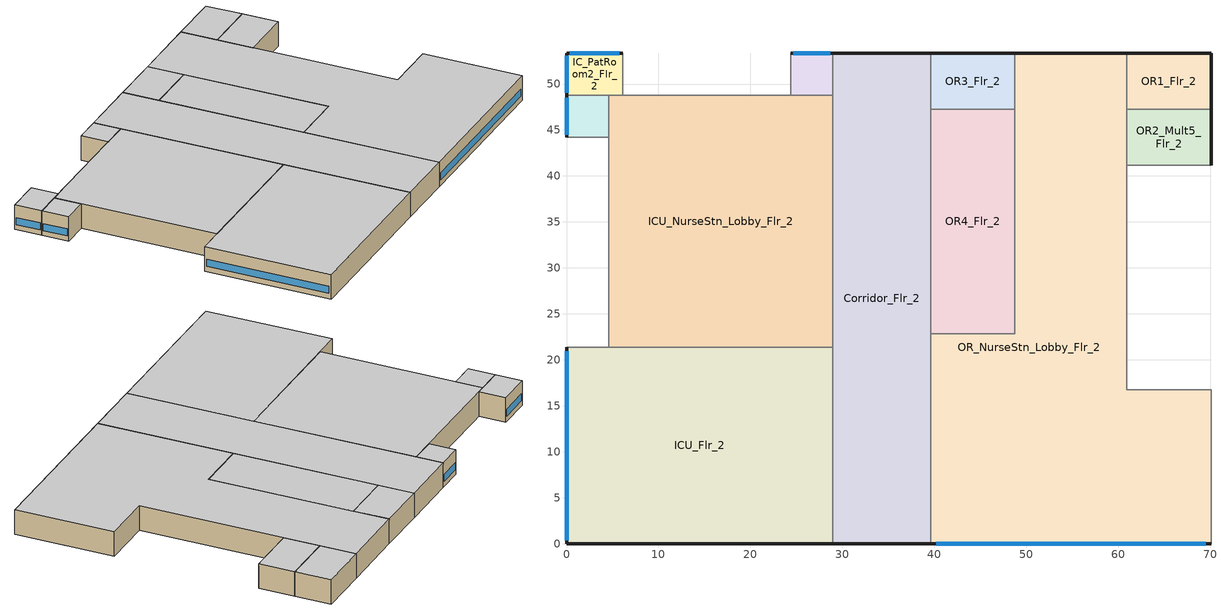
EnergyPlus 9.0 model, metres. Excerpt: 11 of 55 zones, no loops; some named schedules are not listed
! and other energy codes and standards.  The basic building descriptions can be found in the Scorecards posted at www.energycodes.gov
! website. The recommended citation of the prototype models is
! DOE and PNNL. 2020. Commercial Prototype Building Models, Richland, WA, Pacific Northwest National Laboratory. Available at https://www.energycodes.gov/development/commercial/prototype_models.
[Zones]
OR1_Flr_2
 floor adiabatic (int_slab_floor): 70.1,53.34 70.1,47.24 60.96,47.24 60.96,53.34 z4.27
 wall outside (nonres_ext_wall): 70.1,47.24 70.1,53.34 60.96,53.34 z4.27:8.54
 wall adiabatic (int_wall): 60.96,53.34 60.96,47.24 70.1,47.24 z4.27:8.54
 ceiling adiabatic (int_slab_ceiling): 60.96,53.34 60.96,47.24 70.1,47.24 70.1,53.34 z8.54
OR2_Mult5_Flr_2
 floor adiabatic (int_slab_floor): 70.1,47.24 70.1,41.15 60.96,41.15 60.96,47.24 z4.27
 wall outside (nonres_ext_wall): 70.1,41.15 70.1,47.24 z4.27:8.54
 wall adiabatic (int_wall): 70.1,47.24 60.96,47.24 60.96,41.15 70.1,41.15 z4.27:8.54
 ceiling adiabatic (int_slab_ceiling): 60.96,47.24 60.96,41.15 70.1,41.15 70.1,47.24 z8.54
OR3_Flr_2
 floor adiabatic (int_slab_floor): 48.77,53.34 48.77,47.24 39.62,47.24 39.62,53.34 z4.27
 wall outside (nonres_ext_wall): 48.77,53.34 39.62,53.34 z4.27:8.54
 wall adiabatic (int_wall): 39.62,53.34 39.62,47.24 48.77,47.24 48.77,53.34 z4.27:8.54
 ceiling adiabatic (int_slab_ceiling): 39.62,53.34 39.62,47.24 48.77,47.24 48.77,53.34 z8.54
OR4_Flr_2
 floor adiabatic (int_slab_floor): 48.77,47.24 48.77,22.86 39.62,22.86 39.62,47.24 z4.27
 wall adiabatic (int_wall): 48.77,47.24 39.62,47.24 39.62,22.86 48.77,22.86 48.77,47.24 z4.27:8.54
 ceiling adiabatic (int_slab_ceiling): 39.62,47.24 39.62,22.86 48.77,22.86 48.77,47.24 z8.54
IC_PatRoom1_Mult5_Flr_2
 floor adiabatic (int_slab_floor): 28.96,53.34 28.96,48.77 24.38,48.77 24.38,53.34 z4.27
 wall outside (nonres_ext_wall): 28.96,53.34 24.38,53.34 z4.27:8.54
 wall adiabatic (int_wall): 24.38,53.34 24.38,48.77 28.96,48.77 28.96,53.34 z4.27:8.54
 window (NonresWindow_U_0.38_SHGC_0.38): 28.68,53.34 24.66,53.34 z5.18:6.4
 ceiling adiabatic (int_slab_ceiling): 24.38,53.34 24.38,48.77 28.96,48.77 28.96,53.34 z8.54
IC_PatRoom2_Flr_2
 floor adiabatic (int_slab_floor): 6.1,53.34 6.1,48.77 0,48.77 0,53.34 z4.27
 wall outside (nonres_ext_wall): 6.1,53.34 0,53.34 0,48.77 z4.27:8.54
 wall adiabatic (int_wall): 0,48.77 6.1,48.77 6.1,53.34 z4.27:8.54
 window (NonresWindow_U_0.38_SHGC_0.38): 5.73,53.34 0.37,53.34 / 0,53.07 0,49.04 z5.18:6.4
 ceiling adiabatic (int_slab_ceiling): 0,53.34 0,48.77 6.1,48.77 6.1,53.34 z8.54
IC_PatRoom3_Mult6_Flr_2
 floor adiabatic (int_slab_floor): 4.57,48.77 4.57,44.2 0,44.2 0,48.77 z4.27
 wall outside (nonres_ext_wall): 0,48.77 0,44.2 z4.27:8.54
 wall adiabatic (int_wall): 0,44.2 4.57,44.2 4.57,48.77 0,48.77 z4.27:8.54
 window (NonresWindow_U_0.38_SHGC_0.38): 0,48.49 0,44.47 z5.18:6.4
 ceiling adiabatic (int_slab_ceiling): 0,48.77 0,44.2 4.57,44.2 4.57,48.77 z8.54
ICU_Flr_2
 floor adiabatic (int_slab_floor): 28.96,21.34 28.96,0 0,0 0,21.34 z4.27
 wall outside (nonres_ext_wall): 0,21.34 0,0 28.96,0 z4.27:8.54
 wall adiabatic (int_wall): 28.96,0 28.96,21.34 0,21.34 z4.27:8.54
 window (NonresWindow_U_0.38_SHGC_0.38): 0,20.94 0,0.4 z5.18:6.4
 ceiling adiabatic (int_slab_ceiling): 0,21.34 0,0 28.96,0 28.96,21.34 z8.54
ICU_NurseStn_Lobby_Flr_2
 floor adiabatic (int_slab_floor): 4.57,21.34 4.57,48.77 28.96,48.77 28.96,21.34 z4.27
 wall adiabatic (int_wall): 28.96,48.77 4.57,48.77 4.57,21.34 28.96,21.34 28.96,48.77 z4.27:8.54
 ceiling adiabatic (int_slab_ceiling): 4.57,21.34 28.96,21.34 28.96,48.77 4.57,48.77 z8.54
Corridor_Flr_2
 floor adiabatic (int_slab_floor): 39.62,53.34 39.62,0 28.96,0 28.96,53.34 z4.27
 wall outside (nonres_ext_wall): 39.62,53.34 28.96,53.34 / 28.96,0 39.62,0 z4.27:8.54
 wall adiabatic (int_wall): 39.62,0 39.62,53.34 / 28.96,53.34 28.96,0 z4.27:8.54
 ceiling adiabatic (int_slab_ceiling): 28.96,53.34 28.96,0 39.62,0 39.62,53.34 z8.54
OR_NurseStn_Lobby_Flr_2
 floor adiabatic (int_slab_floor): 39.62,0 39.62,22.86 48.77,22.86 48.77,53.34 60.96,53.34 60.96,16.76 70.1,16.76 70.1,0 z4.27
 wall outside (nonres_ext_wall): 60.96,53.34 48.77,53.34 / 39.62,0 70.1,0 z4.27:8.54
 wall adiabatic (int_wall): 48.77,53.34 48.77,22.86 39.62,22.86 39.62,0 / 70.1,0 70.1,16.76 60.96,16.76 60.96,53.34 z4.27:8.54
 window (NonreseastWindow_U_0.38_SHGC_0.38): 40.2,0 69.53,0 z5.18:6.4
 ceiling adiabatic (int_slab_ceiling): 39.62,0 70.1,0 70.1,16.76 60.96,16.76 60.96,53.34 48.77,53.34 48.77,22.86 39.62,22.86 z8.54
[Building]
Hospital: North Axis {deg}=-90; Terrain=City; Loads Convergence Tolerance Value=0.04; Temperature Convergence Tolerance Value {deltaC}=0.2; Solar Distribution=FullInteriorAndExterior; Maximum Number of Warmup Days=25; Minimum Number of Warmup Days=6
[Site:Location]
Site:Location=Denver-Aurora-Buckley.AFB_CO_USA WMO=724695; Latitude {N+ S-}=39.72; Longitude {W- E+}=-104.75; Time Zone Relative to GMT {GMT+/-}=-7; Elevation {m}=1726
[SizingPeriod:DesignDay] Day of Month=21; Dry-Bulb Temperature Range Modifier Type=DefaultMultipliers; Humidity Condition Type=Wetbulb; Barometric Pressure {Pa}=82237; Rain {Yes/No}=No; Snow on ground {Yes/No}=No; Daylight Savings Time Indicator=No
Name | Month | Day Type | Maximum Dry-Bulb Temperature {C} | Daily Dry-Bulb Temperature Range {C} | Wetbulb at Maximum Dry-Bulb {C} | Wind Speed {m/s} design conditions vs. traditional 6.71 m/s (15 mph) | Wind Direction {Degrees; N=0, S=180} | Solar Model Indicator | Clearness {0.0 to 1.1} | Wind Speed {m/s} design conditions vs. traditional 3.35 m/s (7mph) | ASHRAE Clear Sky Optical Depth for Beam Irradiance (taub) | ASHRAE Clear Sky Optical Depth for Diffuse Irradiance (taud)
Denver-Aurora-Buckley.AFB_CO_USA Ann Htg 99.6% Condns DB | 12 | WinterDesignDay | -17.9 | 0 | -17.9 | 2.5 | 180 | ASHRAEClearSky | 0
Denver-Aurora-Buckley.AFB_CO_USA Ann Clg .4% Condns DB=>MWB | 7 | SummerDesignDay | 33.9 | 14.8 | 15 |  | 30 | ASHRAETau |  | 3.6 | 0.423 | 2.02
[Site:WaterMainsTemperature]
Calculation Method=Correlation; Annual average outdoor air temperature {C}=9.95; Maximum difference in monthly average outdoor air temperatures {C}=23.7
[Site:GroundTemperature:FCfactorMethod]
January Ground Temperature {C}=7.1; February Ground Temperature {C}=3; March Ground Temperature {C}=-1; April Ground Temperature {C}=0.8; May Ground Temperature {C}=-0.2; June Ground Temperature {C}=4.8; July Ground Temperature {C}=6.1; August Ground Temperature {C}=13.7; September Ground Temperature {C}=22.2; October Ground Temperature {C}=22.7; November Ground Temperature {C}=21.7; December Ground Temperature {C}=18.5
[Material:NoMass]
CP02 CARPET PAD: VeryRough, 0.21648, 0.9, 0.7, 0.8
Nonres_Exterior_Wall_Insulation: MediumSmooth, 1.63975, 0.9, 0.7, 0.7
[Construction]
InteriorFurnishings: Std Wood 6inch
int_wall: G01 13mm gypsum board, G01 13mm gypsum board
int_slab_floor: 100mm Normalweight concrete floor, CP02 CARPET PAD
int_slab_ceiling: CP02 CARPET PAD, 100mm Normalweight concrete floor
nonres_ext_wall: 200mm Normalweight concrete wall, Nonres_Exterior_Wall_Insulation, G01 13mm gypsum board
NonresWindow_U_0.38_SHGC_0.38: Nonres Window Glazing Layer
NonreseastWindow_U_0.38_SHGC_0.38: Nonres East Glazing Layer
[Material]
Name | Roughness | Thickness {m} | Conductivity {W/m-K} | Density {kg/m3} | Specific Heat {J/kg-K} | Thermal Absorptance | Solar Absorptance | Visible Absorptance | Absorptance:Thermal | Absorptance:Solar | Absorptance:Visible
Std Wood 6inch | MediumSmooth | 0.15 | 0.12 | 540 | 1210 | 0.9 | 0.7 | 0.7
G01 13mm gypsum board | Smooth | 0.0127 | 0.16 | 800 | 1090 |  |  |  | 0.9 | 0.7 | 0.5
200mm Normalweight concrete wall | MediumRough | 0.2032 | 2.31 | 2322 | 832
100mm Normalweight concrete floor | MediumRough | 0.1016 | 2.31 | 2322 | 832
[WindowMaterial:SimpleGlazingSystem] U-Factor {W/m2-K}=2.15774; Solar Heat Gain Coefficient=0.38; Visible Transmittance=0.418
Nonres Window Glazing Layer; Nonres East Glazing Layer
[Zone] Type=1; Ceiling Height {m}=4.2683; Floor Area {m2}=autocalculate; Part of Total Floor Area=YES
Name | Multiplier | Volume {m3}
OR1_Flr_2; OR3_Flr_2 | 1 | 237.91
OR2_Mult5_Flr_2 | 5 | 237.91
OR4_Flr_2 | 1 | 951.7
IC_PatRoom1_Mult5_Flr_2 | 5 | 89.21
IC_PatRoom2_Flr_2 | 1 | 118.96
IC_PatRoom3_Mult6_Flr_2 | 6 | 89.21
ICU_Flr_2 | 1 | 2637.63
ICU_NurseStn_Lobby_Flr_2 | 1 | 2854.51
Corridor_Flr_2 | 1 | 2428.79
OR_NurseStn_Lobby_Flr_2 | 1 | 4322.24
[InternalMass] Construction=InteriorFurnishings
Name | Zone | Surface Area {m2}
OR1_Flr_2_InternalMass_1 | OR1_Flr_2 | 111.4836
OR2_Mult5_Flr_2_InternalMass_1 | OR2_Mult5_Flr_2 | 111.4836
OR3_Flr_2_InternalMass_1 | OR3_Flr_2 | 111.4836
OR4_Flr_2_InternalMass_1 | OR4_Flr_2 | 445.9346
IC_PatRoom1_Mult5_Flr_2_InternalMass_1 | IC_PatRoom1_Mult5_Flr_2 | 41.8064
IC_PatRoom2_Flr_2_InternalMass_1 | IC_PatRoom2_Flr_2 | 55.7418
IC_PatRoom3_Mult6_Flr_2_InternalMass_1 | IC_PatRoom3_Mult6_Flr_2 | 41.8064
ICU_Flr_2_InternalMass_1 | ICU_Flr_2 | 1235.93
ICU_NurseStn_Lobby_Flr_2_InternalMass_1 | ICU_NurseStn_Lobby_Flr_2 | 1337.54
Corridor_Flr_2_InternalMass_1 | Corridor_Flr_2 | 1138.06
OR_NurseStn_Lobby_Flr_2_InternalMass_1 | OR_NurseStn_Lobby_Flr_2 | 2025.29
[People] Number of People Calculation Method=People; Fraction Radiant=0.3; Sensible Heat Fraction=AUTOCALCULATE; Activity Level Schedule=ACTIVITY_SCH; Enable ASHRAE 55 Comfort Warnings=No; Mean Radiant Temperature Calculation Type=ZoneAveraged; Work Efficiency Schedule=WORK_EFF_SCH; Clothing Insulation Calculation Method=ClothingInsulationSchedule; Clothing Insulation Schedule=CLOTHING_SCH; Air Velocity Schedule=AIR_VELO_SCH; Thermal Comfort Model 1 Type=FANGER
Name | Zone or ZoneList | Number of People Schedule | Number of People
OR1_Flr_2 | OR1_Flr_2 | BLDG_OCC_SCH | 2.9988
OR2_Mult5_Flr_2 | OR2_Mult5_Flr_2 | BLDG_OCC_SCH | 2.9988
OR3_Flr_2 | OR3_Flr_2 | BLDG_OCC_SCH | 2.9988
OR4_Flr_2 | OR4_Flr_2 | BLDG_OCC_SCH | 11.9956
IC_PatRoom1_Mult5_Flr_2 | IC_PatRoom1_Mult5_Flr_2 | BLDG_OCC_EXTD_SCH | 1.1244
IC_PatRoom2_Flr_2 | IC_PatRoom2_Flr_2 | BLDG_OCC_EXTD_SCH | 1.4994
IC_PatRoom3_Mult6_Flr_2 | IC_PatRoom3_Mult6_Flr_2 | BLDG_OCC_EXTD_SCH | 1.1244
ICU_Flr_2 | ICU_Flr_2 | BLDG_OCC_EXTD_SCH | 33.2462
ICU_NurseStn_Lobby_Flr_2 | ICU_NurseStn_Lobby_Flr_2 | BLDG_OCC_EXTD_SCH | 9.5946
Corridor_Flr_2 | Corridor_Flr_2 | BLDG_OCC_EXTD_SCH | 6.1228
OR_NurseStn_Lobby_Flr_2 | OR_NurseStn_Lobby_Flr_2 | BLDG_OCC_EXTD_SCH | 14.528
[Lights] Design Level Calculation Method=Watts/Area; Return Air Fraction=0; Fraction Radiant=0.7; Fraction Visible=0.2; Fraction Replaceable=1; Return Air Fraction Calculated from Plenum Temperature=No
Name | Zone or ZoneList | Schedule | Watts per Zone Floor Area {W/m2}
OR1_Flr_2_Lights | OR1_Flr_2 | BLDG_LIGHT_SCH | 23.3577
OR2_Mult5_Flr_2_Lights | OR2_Mult5_Flr_2 | BLDG_LIGHT_SCH | 23.3577
OR3_Flr_2_Lights | OR3_Flr_2 | BLDG_LIGHT_SCH | 23.3577
OR4_Flr_2_Lights | OR4_Flr_2 | BLDG_LIGHT_SCH | 23.3577
IC_PatRoom1_Mult5_Flr_2_Lights | IC_PatRoom1_Mult5_Flr_2 | BLDG_LIGHT_EXTD_SCH | 11.0868
IC_PatRoom2_Flr_2_Lights | IC_PatRoom2_Flr_2 | BLDG_LIGHT_EXTD_SCH | 11.0868
IC_PatRoom3_Mult6_Flr_2_Lights | IC_PatRoom3_Mult6_Flr_2 | BLDG_LIGHT_EXTD_SCH | 11.0868
ICU_Flr_2_Lights | ICU_Flr_2 | BLDG_LIGHT_EXTD_SCH | 11.0868
ICU_NurseStn_Lobby_Flr_2_Lights | ICU_NurseStn_Lobby_Flr_2 | BLDG_LIGHT_EXTD_SCH | 8.71877
Corridor_Flr_2_Lights | Corridor_Flr_2 | BLDG_LIGHT_CORRIDOR_SCH | 9.9028
OR_NurseStn_Lobby_Flr_2_Lights | OR_NurseStn_Lobby_Flr_2 | BLDG_LIGHT_NURSEFLR234_SCH | 9.94585
[ElectricEquipment] Design Level Calculation Method=EquipmentLevel; Fraction Latent=0; Fraction Radiant=0.5; Fraction Lost=0
Name | Zone or ZoneList | Schedule | Design Level {W}
OR1_Flr_2_MiscPlug_Equip | OR1_Flr_2 | BLDG_EQUIP_SCH | 2399.13
OR2_Mult5_Flr_2_MiscPlug_Equip | OR2_Mult5_Flr_2 | BLDG_EQUIP_SCH | 2399.13
OR3_Flr_2_MiscPlug_Equip | OR3_Flr_2 | BLDG_EQUIP_SCH | 2399.13
OR4_Flr_2_MiscPlug_Equip | OR4_Flr_2 | BLDG_EQUIP_SCH | 9596.51
IC_PatRoom1_Mult5_Flr_2_MiscPlug_Equip | IC_PatRoom1_Mult5_Flr_2 | BLDG_EQUIP_EXTD_SCH | 674.7548
IC_PatRoom2_Flr_2_MiscPlug_Equip | IC_PatRoom2_Flr_2 | BLDG_EQUIP_EXTD_SCH | 899.673
IC_PatRoom3_Mult6_Flr_2_MiscPlug_Equip | IC_PatRoom3_Mult6_Flr_2 | BLDG_EQUIP_EXTD_SCH | 674.7548
ICU_Flr_2_MiscPlug_Equip | ICU_Flr_2 | BLDG_EQUIP_EXTD_SCH | 19947.9
ICU_NurseStn_Lobby_Flr_2_MiscPlug_Equip | ICU_NurseStn_Lobby_Flr_2 | BLDG_EQUIP_EXTD_SCH | 14391.9
OR_NurseStn_Lobby_Flr_2_MiscPlug_Equip | OR_NurseStn_Lobby_Flr_2 | BLDG_EQUIP_EXTD_SCH | 11331.5
[Exterior:FuelEquipment] Fuel Use Type=Electricity
Name | Schedule | Design Level {W}
Elevators | BLDG_ELEVATORS | 162963
Elevators_Lights_Fan | ELEV_LIGHT_FAN_SCH_ADD_DF | 501
[Exterior:Lights]
Exterior_Lights: Schedule=Exterior_Lgt_ALWAYS_ON; Design Level {W}=9863; Control Option=AstronomicalClock
[ZoneInfiltration:DesignFlowRate] Schedule=INFIL_SCH_PNNL; Design Flow Rate Calculation Method=Flow/ExteriorArea; Flow per Exterior Surface Area {m3/s-m2}=0.00056896; Constant Term Coefficient=0; Temperature Term Coefficient=0; Velocity Term Coefficient=0.224; Velocity Squared Term Coefficient=0
Name | Zone or ZoneList
OR1_Flr_2_Infiltration | OR1_Flr_2
OR2_Mult5_Flr_2_Infiltration | OR2_Mult5_Flr_2
OR3_Flr_2_Infiltration | OR3_Flr_2
OR4_Flr_2_Infiltration | OR4_Flr_2
IC_PatRoom1_Mult5_Flr_2_Infiltration | IC_PatRoom1_Mult5_Flr_2
IC_PatRoom2_Flr_2_Infiltration | IC_PatRoom2_Flr_2
IC_PatRoom3_Mult6_Flr_2_Infiltration | IC_PatRoom3_Mult6_Flr_2
ICU_Flr_2_Infiltration | ICU_Flr_2
ICU_NurseStn_Lobby_Flr_2_Infiltration | ICU_NurseStn_Lobby_Flr_2
Corridor_Flr_2_Infiltration | Corridor_Flr_2
OR_NurseStn_Lobby_Flr_2_Infiltration | OR_NurseStn_Lobby_Flr_2
[EnergyManagementSystem:Program]
Patrms_Main: IF Patrms_Humidifier_Status > 0; SET Patrms_ExtraElecHeatC_Status = 1; SET Patrms_ExtraElecHeatC_SP = Patrms_AfterHumidifier_Temp + 0.36; ELSE; SET Patrms_ExtraElecHeatC_Status = 0; SET Patrms_ExtraElecHeatC_SP = NULL; ENDIF; IF T_OA < 10 && Patrms_HeatC_Status >0; SET HeatGain = 0 * (Patrms_FanDesignMass/1.2) *2118; SET FlowRate = (Patrms_FanMassFlow/1.2)*2118; SET Patrms_PreheatDeltaT = HeatGain/(1.08*FlowRate); SET Patrms_ExtraWaterHeatC_Status = 1; SET Patrms_ExtraWaterHeatC_SP = Patrms_AfterElecHeatC_Temp + Patrms_PreheatDeltaT; ELSE; SET Patrms_ExtraWaterHeatC_Status = 0; SET Patrms_ExtraWaterHeatC_SP = NULL; ENDIF
ER_Main: IF ER_Humidifier_Status > 0; SET ER_ExtraElecHeatC_Status = 1; SET ER_ExtraElecHeatC_SP = ER_AfterHumidifier_Temp + 0.36; ELSE; SET ER_ExtraElecHeatC_Status = 0; SET ER_ExtraElecHeatC_SP = NULL; ENDIF; IF T_OA < 10 && ER_HeatC_Status >0; SET HeatGain = 0 * (ER_FanDesignMass/1.2) *2118; SET FlowRate = (ER_FanMassFlow/1.2)*2118; SET ER_PreheatDeltaT = HeatGain/(1.08*FlowRate); SET ER_ExtraWaterHeatC_Status = 1; SET ER_ExtraWaterHeatC_SP = ER_AfterElecHeatC_Temp + ER_PreheatDeltaT; ELSE; SET ER_ExtraWaterHeatC_Status = 0; SET ER_ExtraWaterHeatC_SP = NULL; ENDIF
OR_Main: IF OR_Humidifier_Status > 0; SET OR_ExtraElecHeatC_Status = 1; SET OR_ExtraElecHeatC_SP = OR_AfterHumidifier_Temp + 0.36; ELSE; SET OR_ExtraElecHeatC_Status = 0; SET OR_ExtraElecHeatC_SP = NULL; ENDIF; IF T_OA < 10 && OR_HeatC_Status >0; SET HeatGain = 0 * (OR_FanDesignMass/1.2) *2118; SET FlowRate = (OR_FanMassFlow/1.2)*2118; SET OR_PreheatDeltaT = HeatGain/(1.08*FlowRate); SET OR_ExtraWaterHeatC_Status = 1; SET OR_ExtraWaterHeatC_SP = OR_AfterElecHeatC_Temp + OR_PreheatDeltaT; ELSE; SET OR_ExtraWaterHeatC_Status = 0; SET OR_ExtraWaterHeatC_SP = NULL; ENDIF
ICU_Main: IF ICU_Humidifier_Status > 0; SET ICU_ExtraElecHeatC_Status = 1; SET ICU_ExtraElecHeatC_SP = ICU_AfterHumidifier_Temp + 0.36; ELSE; SET ICU_ExtraElecHeatC_Status = 0; SET ICU_ExtraElecHeatC_SP = NULL; ENDIF; IF T_OA < 10 && ICU_HeatC_Status >0; SET HeatGain = 0 * (ICU_FanDesignMass/1.2) *2118; SET FlowRate = (ICU_FanMassFlow/1.2)*2118; SET ICU_PreheatDeltaT = HeatGain/(1.08*FlowRate); SET ICU_ExtraWaterHeatC_Status = 1; SET ICU_ExtraWaterHeatC_SP = ICU_AfterElecHeatC_Temp + ICU_PreheatDeltaT; ELSE; SET ICU_ExtraWaterHeatC_Status = 0; SET ICU_ExtraWaterHeatC_SP = NULL; ENDIF
LABS_Main: IF LABS_Humidifier_Status > 0; SET LABS_ExtraElecHeatC_Status = 1; SET LABS_ExtraElecHeatC_SP = LABS_AfterHumidifier_Temp + 0.36; ELSE; SET LABS_ExtraElecHeatC_Status = 0; SET LABS_ExtraElecHeatC_SP = NULL; ENDIF; IF T_OA < 10 && LABS_HeatC_Status >0; SET HeatGain = 0 * (LABS_FanDesignMass/1.2) *2118; SET FlowRate = (LABS_FanMassFlow/1.2)*2118; SET LABS_PreheatDeltaT = HeatGain/(1.08*FlowRate); SET LABS_ExtraWaterHeatC_Status = 1; SET LABS_ExtraWaterHeatC_SP = LABS_AfterElecHeatC_Temp + LABS_PreheatDeltaT; ELSE; SET LABS_ExtraWaterHeatC_Status = 0; SET LABS_ExtraWaterHeatC_SP = NULL; ENDIF
Transformer_Load_Prog: SET Wired_LTG = Facility_Int_LTG*0.022
ChangTowerFlow: IF Chiller1_Status > 0 && Chiller2_Status == 0 && SensedCurveInput > 0.2; IF (0.5 * SensedCurveInput) > 0.2; SET AirInput = 0.5 * SensedCurveInput; ELSE; SET AirInput = 0.2; ENDIF; SET TowerCurveOutput =  2* (AirInput^3); ELSE; SET TowerCurveOutput = SensedCurveValue; ENDIF
SetBoilerPar: SET CapRated =  1108138.08; SET EtRated =  0.8125; SET CapRated = (CapRated *3.412)/1000; SET SkinLossRate = 0.02; SET BoilerType = 1; IF BoilerType  == 1; IF CapRated >10000; SET PLRx = 0.2; ELSEIF CapRated >5000; SET PLRx = 0.25; ELSEIF CapRated >1000; SET PLRx = 0.33; ELSE; SET BoilerType = 2; SET PLRx = 0.2; ENDIF; ELSE; SET PLRx = 0.2; ENDIF; IF BoilerType == 1; SET CurveX = 0.975 + 0.305 * PLRx - 0.527 * (PLRx^2) + 0.249 * (PLRx^3); ELSE; SET CurveX = 0.907 + 0.320 * PLRx - 0.420 * (PLRx^2) + 0.193 * (PLRx^3); ENDIF; SET LoadX = CapRated * PLRx; SET Etx = CurveX * EtRated; SET InputEx = LoadX/Etx; SET SkinEx = CapRated * SkinLossRate; SET Ecx = (LoadX + SkinEx)/InputEx
SetBoilerCurve: IF BoilerPLR >= PLRx; IF BoilerType == 1; SET BoilerCurve = 0.975 + 0.305*BoilerPLR - 0.527*(BoilerPLR^2) + 0.249*(BoilerPLR^3); ELSE; SET BoilerCurve = 0.907 + 0.320*BoilerPLR - 0.420*(BoilerPLR^2) + 0.193*(BoilerPLR^3); ENDIF; ELSE; IF BoilerPLR == 0; SET BoilerCurve = NULL; ELSE; IF BoilerPLR <0.05; SET BoilerCurve = (0.05/(0.05 + SkinLossRate)) * (Ecx/EtRated); ELSE; SET BoilerCurve = (BoilerPLR/(BoilerPLR + SkinLossRate)) * (Ecx/EtRated); ENDIF; ENDIF; ENDIF
PlantPump_EMS_Program: IF ChillerPlantDemandLoad < 703237.3; SET Chiller2PumpStatus = 0; SET Chiller2Status = 0; SET Chiller2PumpFlow = 0; ELSE; SET Chiller2PumpStatus = 1; SET Chiller2Status = 1; SET Chiller2PumpFlow = Chiller2PumpDesignFlow; ENDIF
[EnergyManagementSystem:GlobalVariable]
Patrms_PreheatDeltaT
ER_PreheatDeltaT
OR_PreheatDeltaT
ICU_PreheatDeltaT
LABS_PreheatDeltaT
Wired_LTG
BoilerType; CapRated; EtRated; PLRx; Ecx; SkinLossRate
[EnergyManagementSystem:OutputVariable] Type of Data in Variable=Averaged; Update Frequency=SystemTimeStep
Name | EMS Variable
Patrms_ExtraElecHeatC_Status | Patrms_ExtraElecHeatC_Status
Patrms_ExtraWaterHeatC_Status | Patrms_ExtraWaterHeatC_Status
Patrms_PreheatDeltaT | Patrms_PreheatDeltaT
ER_ExtraElecHeatC_Status | ER_ExtraElecHeatC_Status
ER_ExtraWaterHeatC_Status | ER_ExtraWaterHeatC_Status
ER_PreheatDeltaT | ER_PreheatDeltaT
OR_ExtraElecHeatC_Status | OR_ExtraElecHeatC_Status
OR_ExtraWaterHeatC_Status | OR_ExtraWaterHeatC_Status
OR_PreheatDeltaT | OR_PreheatDeltaT
ICU_ExtraElecHeatC_Status | ICU_ExtraElecHeatC_Status
ICU_ExtraWaterHeatC_Status | ICU_ExtraWaterHeatC_Status
ICU_PreheatDeltaT | ICU_PreheatDeltaT
LABS_ExtraElecHeatC_Status | LABS_ExtraElecHeatC_Status
LABS_ExtraWaterHeatC_Status | LABS_ExtraWaterHeatC_Status
LABS_PreheatDeltaT | LABS_PreheatDeltaT
